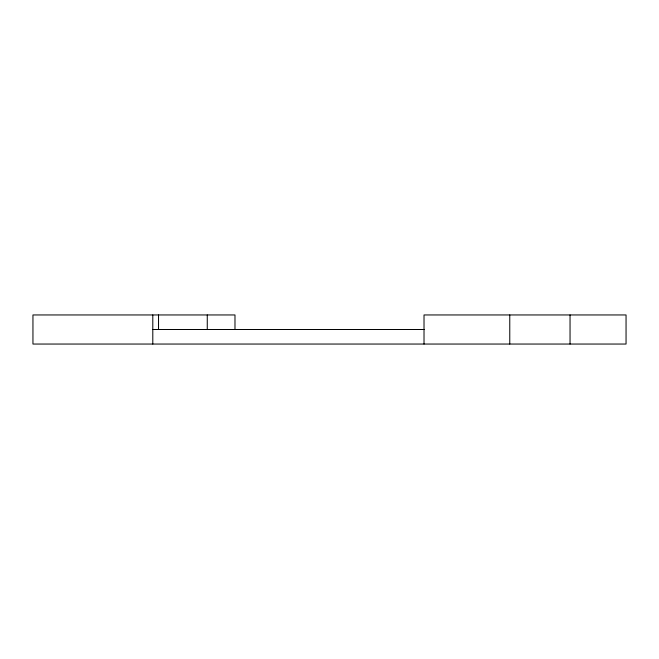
<?xml version="1.0" encoding="UTF-8"?>
<svg xmlns="http://www.w3.org/2000/svg" width="659" height="659" viewBox="0 0 659 659"><rect width="100%" height="100%" fill="white"/><g stroke="black" fill="none" stroke-linecap="round" stroke-linejoin="round"><path stroke-width="0.99" d="M152.797 329.5L424.462 329.5M570.043 314.953L570.043 344.047M509.769 314.953L509.769 344.047M424.017 344.047L424.017 314.953L626.05 314.953L626.05 344.047L32.95 344.047L32.95 314.953L234.983 314.953L234.983 329.5M207.264 314.953L207.264 329.5M158.531 314.953L158.531 329.5M152.797 314.953L152.797 344.047"/></g></svg>
